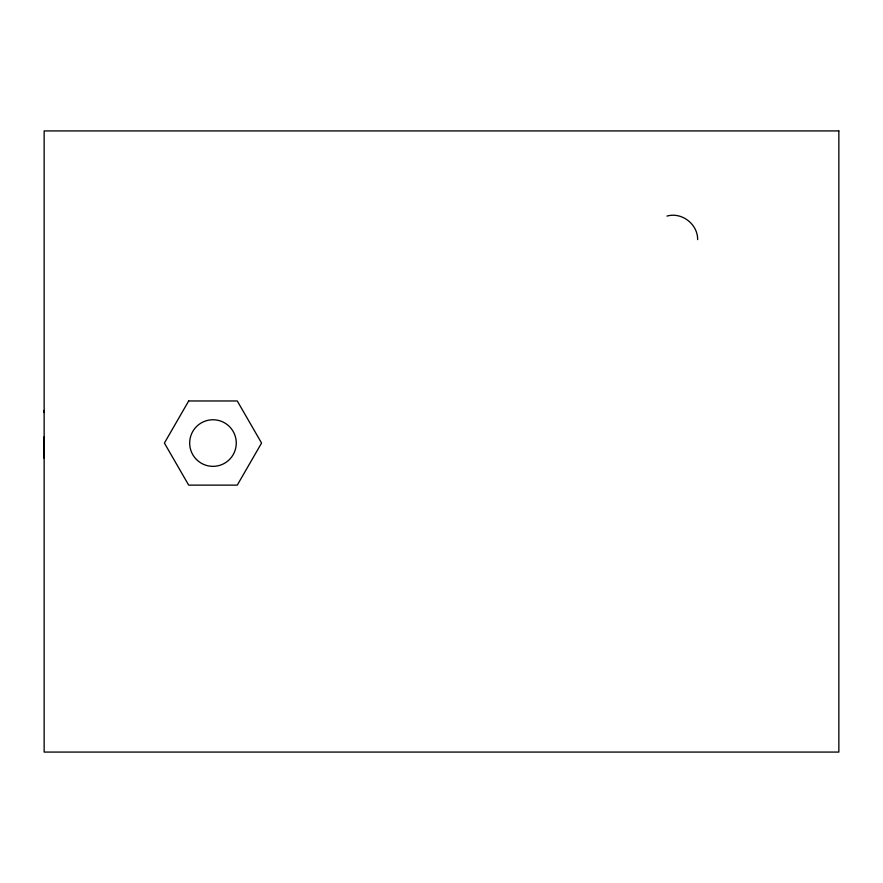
<?xml version="1.0" encoding="UTF-8"?>
<svg xmlns="http://www.w3.org/2000/svg" width="883" height="883" viewBox="0 0 883 883"><rect width="100%" height="100%" fill="white"/><g stroke="black" fill="none" stroke-linecap="round" stroke-linejoin="round"><path stroke-width="1.32" d="M44.15 458.332L44.15 436.765M44.15 412.56L44.15 410.429M666.963 216.081C681.842 211.788 697.846 224.194 697.647 239.624M188.686 400.97L164.393 443.056L188.686 485.131L237.273 485.131L261.567 443.056L237.273 400.97L188.686 400.97M838.85 130.927L44.15 130.927L44.15 752.073L838.85 752.073L838.85 130.927M196.501 459.524A23.289 23.289 0 0 0 235.474 449.083A23.289 23.289 0 0 0 206.953 420.551A23.289 23.289 0 0 0 196.501 459.524"/></g></svg>
